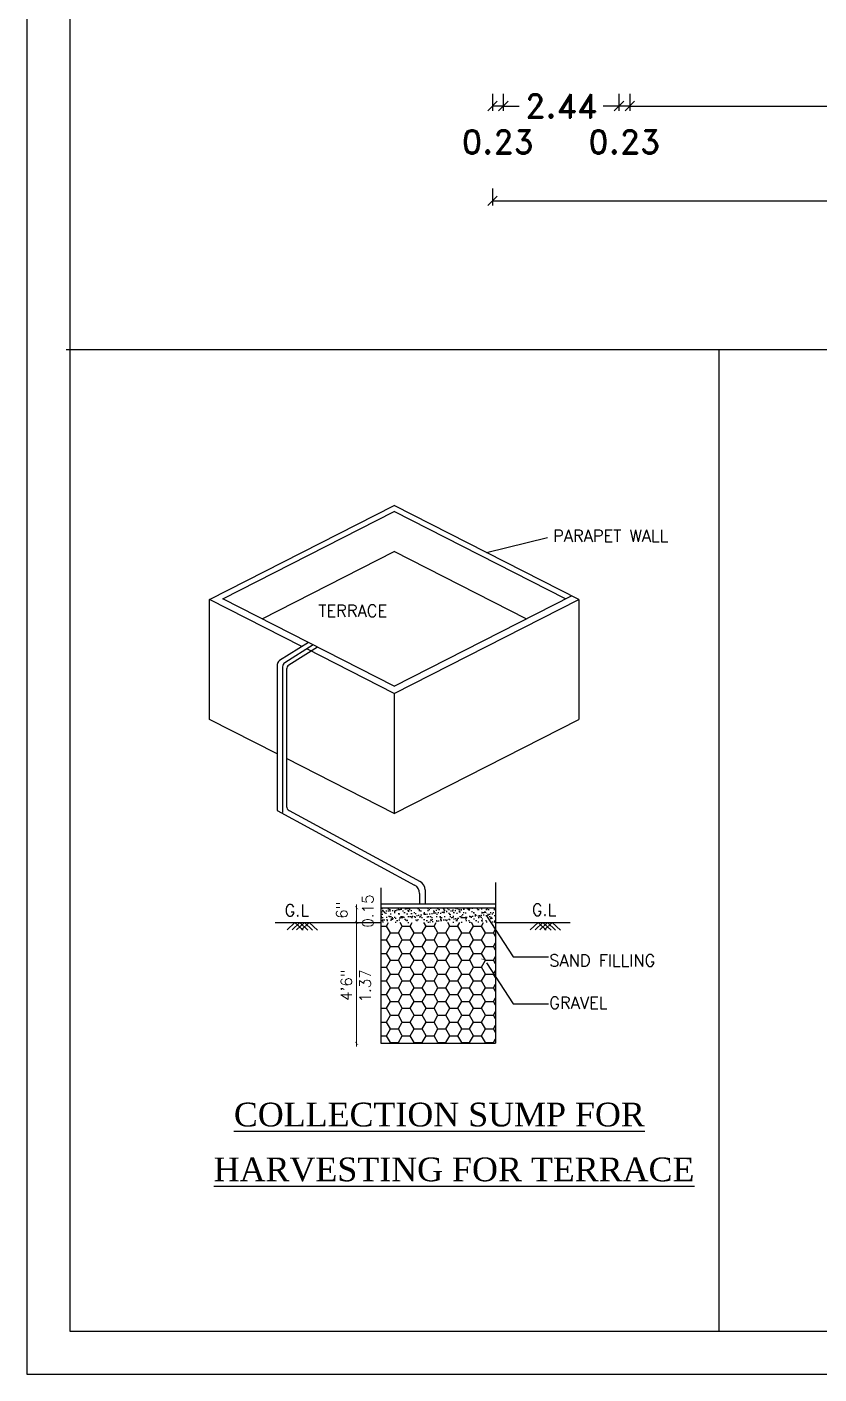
# Model space of a CAD drawing. Header units: metres. Extents: x 0 to 2856, y 0 to 1718.
# Drawn here: x 2689.32 to 2706.04, y 1574.68 to 1603.14 of the extents above; entities that cross this region are included whole.
import ezdxf

# ---------------------------------------------------------------- set-up
doc = ezdxf.new("R2010")
doc.units = ezdxf.units.M
doc.header["$MEASUREMENT"] = 0
doc.layers.add('dim', color=12, linetype='Continuous')
doc.styles.add('rd', font='romand.shx')
doc.styles.add('RT', font='romantic.ttf')
doc.dimstyles.get("Standard").update_dxf_attribs({"dimtxt": 3, "dimasz": 3, "dimexe": 1, "dimexo": 1, "dimgap": 0.09, "dimtad": 0, "dimdec": 4, "dimzin": 2, "dimdsep": 46, "dimlunit": 4, "dimtxsty": 'rd', "dimblk": 'OBLIQUE', "dimcen": 0.09, "dimclrd": 12, "dimclre": 12, "dimclrt": 5, "dimadec": 0, "dimazin": 0, "dimtfac": 1, "dimtdec": 4, "dimtix": 1, "dimtmove": 2, "dimatfit": 3, "dimfxl": 0, "dimtolj": 1, "dimtzin": 0, "dimarcsym": 0})

# ---------------------------------------------------------------- blocks, each defined once
blk = doc.blocks.new('_Oblique')
at = {"color": 0, "linetype": 'ByBlock', "lineweight": -2}
blk.add_line((-0.5, -0.5), (0.5, 0.5), dxfattribs=at)
blk = doc.blocks.new('*D158')
at = {"layer": 'Defpoints', "color": 0}
for p in [(2699.149, 1601.83), (2699.377, 1601.83), (2699.149, 1601.47)]:
    blk.add_point(p, dxfattribs=at)
at = {"layer": 'dim', "color": 12, "lineweight": -2}
for p, q in [((2699.149, 1601.73), (2699.149, 1601.37)), ((2699.377, 1601.73), (2699.377, 1601.37)), ((2699.377, 1601.47), (2699.149, 1601.47))]:
    blk.add_line(p, q, dxfattribs=at)
at = {"layer": 'dim', "color": 12, "lineweight": -2, "xscale": 0.2, "yscale": 0.2, "zscale": 0.2, "rotation": 180}
blk.add_blockref('_Oblique', (2699.149, 1601.47), dxfattribs=at)
at = {"layer": 'dim', "color": 12, "lineweight": -2, "xscale": 0.2, "yscale": 0.2, "zscale": 0.2}
blk.add_blockref('_Oblique', (2699.377, 1601.47), dxfattribs=at)
at = {"layer": 'dim', "color": 7, "insert": (2699.263, 1600.713), "char_height": 0.5, "attachment_point": 5, "style": 'rd'}
blk.add_mtext('\\A1;0.23', dxfattribs=at)
blk = doc.blocks.new('*D159')
at = {"layer": 'Defpoints', "color": 0}
for p in [(2699.377, 1601.83), (2701.819, 1601.83), (2699.377, 1601.47)]:
    blk.add_point(p, dxfattribs=at)
at = {"layer": 'dim', "color": 12, "lineweight": -2}
for p, q in [((2699.377, 1601.73), (2699.377, 1601.37)), ((2701.819, 1601.73), (2701.819, 1601.37)), ((2699.377, 1601.47), (2699.712, 1601.47)), ((2701.819, 1601.47), (2701.484, 1601.47))]:
    blk.add_line(p, q, dxfattribs=at)
at = {"layer": 'dim', "color": 12, "lineweight": -2, "xscale": 0.2, "yscale": 0.2, "zscale": 0.2, "rotation": 180}
blk.add_blockref('_Oblique', (2699.377, 1601.47), dxfattribs=at)
at = {"layer": 'dim', "color": 12, "lineweight": -2, "xscale": 0.2, "yscale": 0.2, "zscale": 0.2}
blk.add_blockref('_Oblique', (2701.819, 1601.47), dxfattribs=at)
at = {"layer": 'dim', "color": 7, "insert": (2700.598, 1601.47), "char_height": 0.5, "attachment_point": 5, "style": 'rd'}
blk.add_mtext('\\A1;2.44', dxfattribs=at)
blk = doc.blocks.new('*D160')
at = {"layer": 'Defpoints', "color": 0}
for p in [(2701.819, 1601.83), (2702.047, 1601.83), (2701.819, 1601.47)]:
    blk.add_point(p, dxfattribs=at)
at = {"layer": 'dim', "color": 12, "lineweight": -2}
for p, q in [((2701.819, 1601.73), (2701.819, 1601.37)), ((2702.047, 1601.73), (2702.047, 1601.37)), ((2702.047, 1601.47), (2701.819, 1601.47))]:
    blk.add_line(p, q, dxfattribs=at)
at = {"layer": 'dim', "color": 12, "lineweight": -2, "xscale": 0.2, "yscale": 0.2, "zscale": 0.2, "rotation": 180}
blk.add_blockref('_Oblique', (2701.819, 1601.47), dxfattribs=at)
at = {"layer": 'dim', "color": 12, "lineweight": -2, "xscale": 0.2, "yscale": 0.2, "zscale": 0.2}
blk.add_blockref('_Oblique', (2702.047, 1601.47), dxfattribs=at)
at = {"layer": 'dim', "color": 7, "insert": (2701.933, 1600.713), "char_height": 0.5, "attachment_point": 5, "style": 'rd'}
blk.add_mtext('\\A1;0.23', dxfattribs=at)
blk = doc.blocks.new('*D161')
at = {"layer": 'Defpoints', "color": 0}
for p in [(2702.047, 1601.83), (2718.355, 1601.83), (2702.047, 1601.47)]:
    blk.add_point(p, dxfattribs=at)
at = {"layer": 'dim', "color": 12, "lineweight": -2}
for p, q in [((2702.047, 1601.73), (2702.047, 1601.37)), ((2718.355, 1601.73), (2718.355, 1601.37)), ((2702.047, 1601.47), (2709.197, 1601.47)), ((2718.355, 1601.47), (2711.206, 1601.47))]:
    blk.add_line(p, q, dxfattribs=at)
at = {"layer": 'dim', "color": 12, "lineweight": -2, "xscale": 0.2, "yscale": 0.2, "zscale": 0.2, "rotation": 180}
blk.add_blockref('_Oblique', (2702.047, 1601.47), dxfattribs=at)
at = {"layer": 'dim', "color": 12, "lineweight": -2, "xscale": 0.2, "yscale": 0.2, "zscale": 0.2}
blk.add_blockref('_Oblique', (2718.355, 1601.47), dxfattribs=at)
at = {"layer": 'dim', "color": 7, "insert": (2710.201, 1601.47), "char_height": 0.5, "attachment_point": 5, "style": 'rd'}
blk.add_mtext('\\A1;16.31', dxfattribs=at)
blk = doc.blocks.new('*D165')
at = {"layer": 'Defpoints', "color": 0}
for p in [(2699.149, 1599.828), (2723.99, 1599.828), (2699.149, 1599.469)]:
    blk.add_point(p, dxfattribs=at)
at = {"layer": 'dim', "color": 12, "lineweight": -2}
for p, q in [((2699.149, 1599.728), (2699.149, 1599.369)), ((2723.99, 1599.728), (2723.99, 1599.369)), ((2699.149, 1599.469), (2710.446, 1599.469)), ((2723.99, 1599.469), (2712.693, 1599.469))]:
    blk.add_line(p, q, dxfattribs=at)
at = {"layer": 'dim', "color": 12, "lineweight": -2, "xscale": 0.2, "yscale": 0.2, "zscale": 0.2, "rotation": 180}
blk.add_blockref('_Oblique', (2699.149, 1599.469), dxfattribs=at)
at = {"layer": 'dim', "color": 12, "lineweight": -2, "xscale": 0.2, "yscale": 0.2, "zscale": 0.2}
blk.add_blockref('_Oblique', (2723.99, 1599.469), dxfattribs=at)
at = {"layer": 'dim', "color": 7, "insert": (2711.569, 1599.469), "char_height": 0.5, "attachment_point": 5, "style": 'rd'}
blk.add_mtext('\\A1;24.84', dxfattribs=at)
blk = doc.blocks.new('_ARCHTICK')
at = {"color": 0, "linetype": 'ByBlock', "const_width": 0.15}
blk.add_lwpolyline([(-0.5, -0.5), (0.5, 0.5)], dxfattribs=at)
blk = doc.blocks.new('RAINWATER HARVEST')
at = {"ltscale": 20}
h = blk.add_hatch(dxfattribs=at)
h.set_pattern_fill('AR-SAND', color=256, scale=1.6, style=0)
h.set_pattern_definition([(37.5, (-37644.9424, -17592.6591), (-0.10078937, 3.08291803), [0, -2.432, 0, -2.72, 0, -2.6]), (7.5, (-37644.9424, -17592.659), (2.83164273, 4.5154337), [0, -1.312, 0, -2.192, 0, -0.84]), (327.5, (-37646.9104, -17592.659), (4.98262698, 0.00905449), [0, -0.8, 0, -2.88, 0, -3.76]), (317.5, (-37646.9104, -17592.659), (4.80980257, 1.4042809), [0, -0.4, 0, -1.888, 0, -2.16])])
h.paths.add_polyline_path([(-21.66, 12.77), (36.31, 12.77), (36.31, 5.37), (-21.66, 5.37)])
h = blk.add_hatch(dxfattribs=at)
h.set_pattern_fill('HONEY', color=256, scale=32, style=0)
h.set_pattern_definition([(0, (-37644.9424, -17592.659), (6, 3.4641016), [4, -8]), (120, (-37644.9424, -17592.659), (-6, 3.46410162), [4, -8]), (60, (-37644.9424, -17592.659), (1e-08, 6.92820322), [-8, 4])])
h.paths.add_polyline_path([(36.31, 5.37), (-21.66, 5.37), (-21.66, -55.71), (36.31, -55.71)])
for p, q in [((-108.04, 168.44), (-14.84, 215.98)), ((-101.36, 168.82), (-14.84, 212.95)), ((78.36, 168.44), (-14.84, 215.98)), ((71.67, 168.82), (-14.84, 212.95)), ((31.76, 192.21), (62.49, 199.69)), ((-81.53, 158.7), (-14.84, 192.72)), ((51.84, 158.7), (-14.84, 192.72)), ((-14.84, 124.69), (74.64, 170.33)), ((-61.43, 144.66), (-108.04, 168.44)), ((-108.04, 107.87), (-108.04, 168.44)), ((-14.84, 124.69), (-101.36, 168.82)), ((-14.84, 120.9), (78.36, 168.44)), ((78.36, 168.44), (78.36, 107.87)), ((-58.1, 146.75), (-72.75, 137.55)), ((-55.69, 145.52), (-70.07, 136.49)), ((-53.49, 144.4), (-68.06, 135.24)), ((-14.84, 120.9), (-59.02, 143.43)), ((-73.87, 135.52), (-73.87, 61.82)), ((-71.19, 134.46), (-71.19, 60.93)), ((-69.18, 133.21), (-69.18, 63.95)), ((-14.84, 120.9), (-14.84, 60.33)), ((-73.87, 90.44), (-108.04, 107.87)), ((-14.84, 60.33), (78.36, 107.87)), ((-14.84, 60.33), (-69.18, 88.05)), ((-73.87, 61.82), (-4.53, 24.23)), ((-67.93, 61.84), (-1.75, 25.96)), ((-21.66, 22.87), (-21.66, -55.71)), ((0.76, 21.75), (0.76, 14.72)), ((36.31, 25.49), (36.31, -55.71)), ((-21.66, 14.72), (36.31, 14.72)), ((-2.02, 20.01), (-2.02, 14.72)), ((-21.66, 12.77), (36.31, 12.77)), ((-74.92, 5.37), (-21.66, 5.37)), ((36.31, 5.37), (73.93, 5.37)), ((-21.66, -55.71), (36.31, -55.71))]:
    blk.add_line(p, q, dxfattribs=at)
at = {"lineweight": 9, "ltscale": 20}
for p, q in [((-33.83, 14.37), (-33.83, 4.98)), ((-33.83, 6.58), (-33.83, -57.31)), ((-33.83, 4.98), (-33.83, -21.04))]:
    blk.add_line(p, q, dxfattribs=at)
for p, q in [((-64.96, 5.37), (-68.87, 1.57)), ((-62.52, 5.37), (-66.43, 1.57)), ((-64.96, 5.37), (-60.84, 1.36)), ((-60.18, 5.37), (-64.09, 1.57)), ((-62.52, 5.37), (-58.4, 1.36)), ((-57.73, 5.37), (-61.65, 1.57)), ((-60.18, 5.37), (-56.06, 1.36)), ((-57.73, 5.37), (-53.62, 1.36)), ((57.75, 5.37), (53.84, 1.57)), ((60.2, 5.37), (56.29, 1.57)), ((57.75, 5.37), (61.87, 1.36)), ((62.54, 5.37), (58.62, 1.57)), ((60.2, 5.37), (64.31, 1.36)), ((64.98, 5.37), (61.07, 1.57)), ((62.54, 5.37), (66.65, 1.36)), ((64.98, 5.37), (69.1, 1.36))]:
    blk.add_line(p, q)
at = {"ltscale": 20}
for points in [[(31.67, 8.68), (45.14, -12.03), (63.05, -12.03)], [(31.67, -15.06), (45.14, -35.78), (63.05, -35.78)]]:
    blk.add_lwpolyline(points, dxfattribs=at)
for centre, radius, start, end in [((-71.47, 135.52), 2.4, 122.13058, 180), ((-68.79, 134.46), 2.4, 122.13058, 180), ((-66.78, 133.21), 2.4, 122.13058, 180), ((-66.78, 63.95), 2.4, 180, 241.53603), ((-6.82, 20.01), 4.8, 0, 61.53603), ((-4.04, 21.75), 4.8, 0, 61.53603)]:
    blk.add_arc(centre, radius, start, end, dxfattribs=at)
at = {"lineweight": 9, "ltscale": 20, "xscale": 1.600000000000362, "yscale": 1.600000000000362, "zscale": 1.600000000000362}
for p, rotation in [((-33.83, 12.77), 90), ((-33.83, 5.37), 90), ((-33.83, 5.37), 270), ((-33.83, -55.71), 270)]:
    blk.add_blockref('_ARCHTICK', p, dxfattribs=dict(at, rotation=rotation))
at = {"ltscale": 20, "xscale": 1.999999999999043, "yscale": 1.999999999999043, "zscale": 1.999999999999043, "rotation": 123.0360666615706}
for p in [(30.58, 10.36), (30.58, -13.39)]:
    blk.add_blockref('_ARCHTICK', p, dxfattribs=at)
for s, height, style, p in [('PARAPET WALL', 6, 'rd', (65.38, 197.55)), ('TERRACE', 6, 'rd', (-53.15, 159.74)), ('G.L', 6, 'rd', (-70.22, 8.44)), ('G.L', 6, 'rd', (54.62, 8.75)), ('SAND FILLING', 6, 'rd', (63.44, -16.84)), ('GRAVEL', 6, 'rd', (63.44, -38.28)), ('%%UCOLLECTION SUMP FOR', 12, 'RT', (-95.78, -97.67)), ('%%UHARVESTING FOR TERRACE', 12, 'RT', (-105.97, -125.38))]:
    blk.add_text(s, height=height, dxfattribs=dict(style=style)).set_placement(p)
at = {"lineweight": -2, "style": 'rd'}
for s, p in [('6"', (-38.49, 7.2)), ('0.15', (-25.38, 2.67)), ('4\'6"', (-36.17, -34.3)), ('1.37', (-26.69, -35.1))]:
    blk.add_text(s, height=5.6, rotation=90, dxfattribs=at).set_placement(p)

msp = doc.modelspace()

# ---------------------------------------------------------------- linework, layer by layer
for p, q in [((2690.147, 1596.323), (2802.459, 1596.323)), ((2703.929, 1596.323), (2703.929, 1575.576))]:
    msp.add_line(p, q)
at = {"color": 30}
for points in [[(2689.318, 1574.683), (2855.825, 1574.683), (2855.825, 1690.613), (2689.318, 1690.613)], [(2690.223, 1575.588), (2854.92, 1575.588), (2854.92, 1689.708), (2690.223, 1689.708), (2690.223, 1575.588)]]:
    msp.add_lwpolyline(points, close=True, dxfattribs=at)

# ---------------------------------------------------------------- block references
at = {"xscale": 0.0418300223381112, "yscale": 0.0418300223381112, "zscale": 0.0418300223381112}
msp.add_blockref('RAINWATER HARVEST', (2697.694, 1584), dxfattribs=at)

# ---------------------------------------------------------------- dimensions: what is measured, and where the dimension line sits
at = {"layer": 'dim'}
for base, p1, p2, picture, middle in [((2699.149, 1601.47), (2699.377, 1601.83), (2699.149, 1601.83), '*D158', (2699.263, 1600.713)), ((2701.819, 1601.47), (2702.047, 1601.83), (2701.819, 1601.83), '*D160', (2701.933, 1600.713))]:
    dim = msp.add_linear_dim(base=base, p1=p1, p2=p2, dimstyle='Standard', override={"dimscale": 0.1, "dimtxt": 5, "dimasz": 2, "dimgap": 1, "dimdec": 2, "dimzin": 8, "dimlunit": 2, "dimpost": '\\X', "dimclrt": 7, "dimtdec": 2, "dimtofl": 0, "dimfxl": 0.18, "dimarcsym": 1}, dxfattribs=at)
    dim.commit()
    dim.dimension.update_dxf_attribs({"geometry": picture, "text_midpoint": middle, "dimtype": 160})
for base, p1, p2, picture, middle in [((2699.377, 1601.47), (2701.819, 1601.83), (2699.377, 1601.83), '*D159', (2700.598, 1601.47)), ((2702.047, 1601.47), (2718.355, 1601.83), (2702.047, 1601.83), '*D161', (2710.201, 1601.47)), ((2699.149, 1599.469), (2723.99, 1599.828), (2699.149, 1599.828), '*D165', (2711.569, 1599.469))]:
    dim = msp.add_linear_dim(base=base, p1=p1, p2=p2, dimstyle='Standard', override={"dimscale": 0.1, "dimtxt": 5, "dimasz": 2, "dimgap": 1, "dimdec": 2, "dimzin": 8, "dimlunit": 2, "dimpost": '\\X', "dimclrt": 7, "dimtdec": 2, "dimtofl": 0, "dimfxl": 0.18, "dimarcsym": 1}, dxfattribs=at)
    dim.commit()
    dim.dimension.update_dxf_attribs({"geometry": picture, "text_midpoint": middle})

doc.saveas('drawing.dxf')
